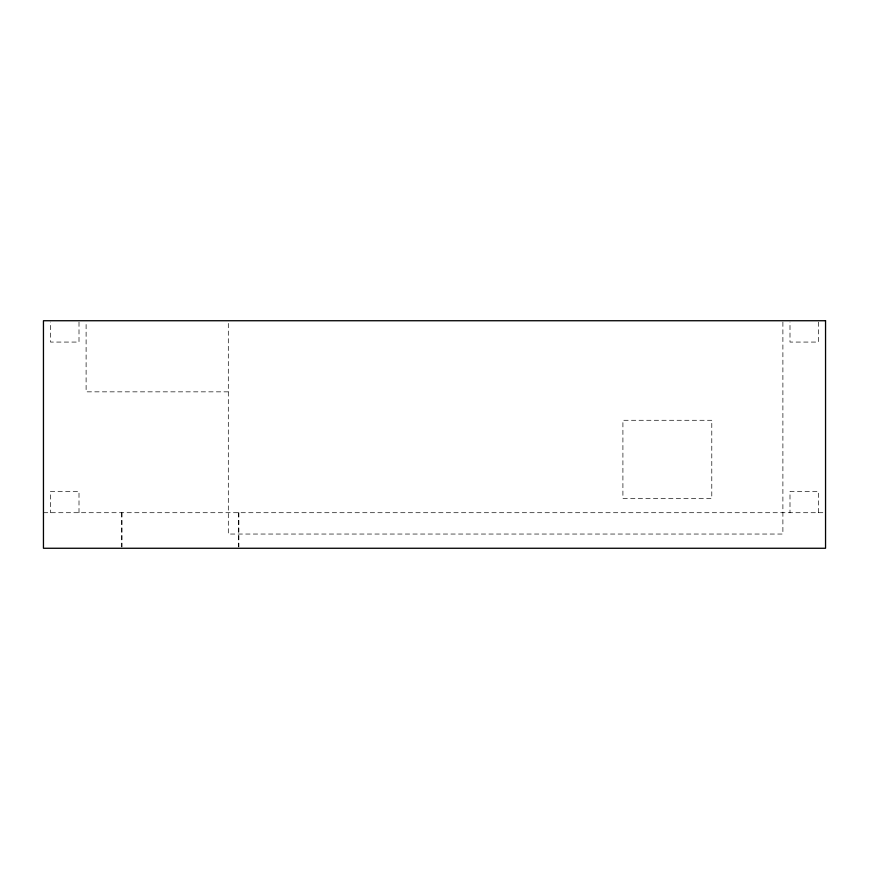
<?xml version="1.0" encoding="UTF-8"?>
<svg xmlns="http://www.w3.org/2000/svg" width="869" height="869" viewBox="0 0 869 869"><rect width="100%" height="100%" fill="white"/><g stroke="black" fill="none" stroke-linecap="round" stroke-linejoin="round"><path stroke-width="0.65" stroke-dasharray="4.34 3.26" d="M228.308 391.843L86.107 391.843L86.107 322.084M43.45 512.71L822.834 512.71M818.435 322.073L818.435 342.071L789.997 342.071L789.997 322.073M818.435 512.71L818.435 491.376L789.997 491.376L789.997 512.71M782.893 322.095L782.893 534.044L228.308 534.044L228.308 320.737M238.866 512.71L238.866 546.949M238.693 512.71L238.693 546.949M121.942 512.71L121.942 546.949M121.769 512.71L121.769 546.949M79.003 322.073L79.003 342.071L50.565 342.071L50.565 322.073M79.003 512.71L79.003 491.376L50.565 491.376L50.565 512.71M711.787 420.281L622.91 420.281L622.91 498.491L711.787 498.491L711.787 420.281"/><path stroke-width="1.3" d="M825.55 320.737L43.45 320.737L43.45 548.263L825.55 548.263L825.55 320.737"/></g></svg>
